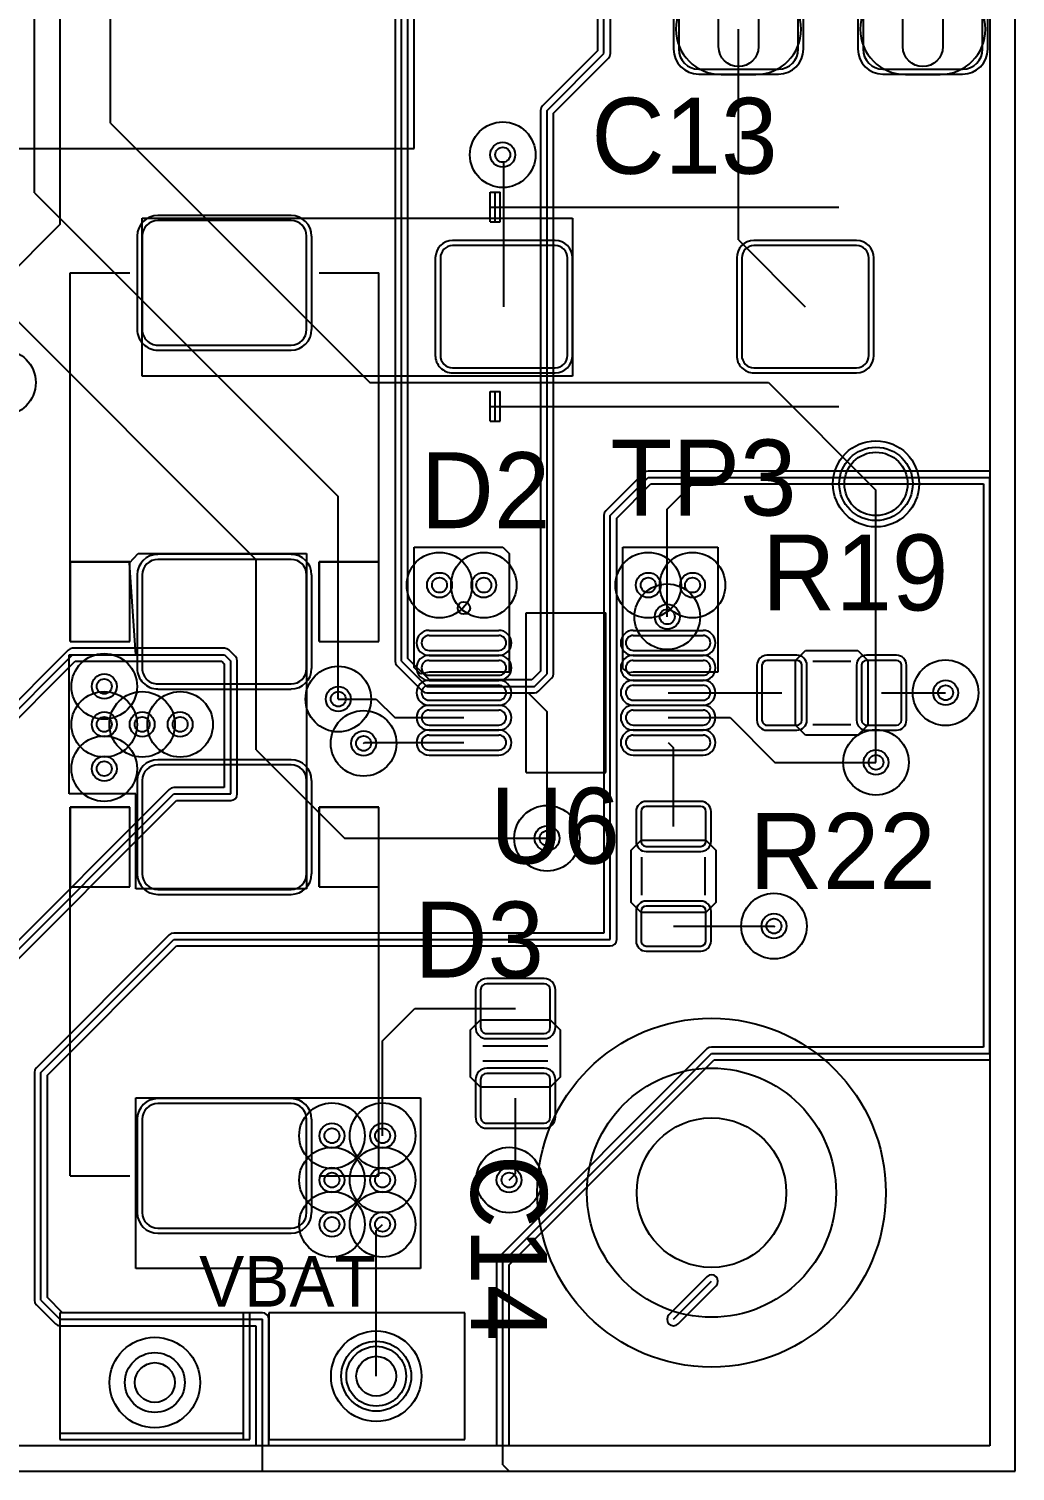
# Model space of a CAD drawing. Header units: millimetres. Extents: x 44.3 to 144.1, y 72.1 to 136.6.
# Drawn here: x 124.34 to 144.15, y 75.95 to 104.89 of the extents above; entities that cross this region are included whole.
import ezdxf

# ---------------------------------------------------------------- set-up
doc = ezdxf.new("R2010")
doc.units = ezdxf.units.MM
for name, color, linetype in [('BottomLayer', 5, 'Continuous'), ('BottomSolder', 6, 'Continuous'), ('InternalPlane1', 76, 'Continuous'), ('InternalPlane2', 16, 'Continuous'), ('PadHoleLayer', 156, 'Continuous'), ('TopLayer', 1, 'Continuous'), ('TopOverlay', 2, 'Continuous'), ('TopSolder', 216, 'Continuous'), ('ViaHoleLayer', 16, 'Continuous')]:
    doc.layers.add(name, color=color, linetype=linetype)

# ---------------------------------------------------------------- blocks, each defined once
blk = doc.blocks.new('DO_214AB_1')
at = {"layer": 'TopLayer'}
for p, q in [((-2.463, 1.65), (-4.337, 1.65)), ((4.337, 1.65), (2.463, 1.65)), ((-4.65, 1.337), (-4.65, -1.337)), ((-2.15, -1.337), (-2.15, 1.337)), ((2.15, 1.337), (2.15, -1.337)), ((4.65, -1.337), (4.65, 1.337)), ((-4.337, -1.65), (-2.463, -1.65)), ((2.463, -1.65), (4.337, -1.65))]:
    blk.add_line(p, q, dxfattribs=at)
for centre, start, end in [((-4.337, 1.337), 90, 180), ((-2.463, 1.337), 0, 90), ((2.463, 1.337), 90, 180), ((4.337, 1.337), 0, 90), ((-4.337, -1.337), 180, 270), ((-2.463, -1.337), 270, 0), ((2.463, -1.337), 180, 270), ((4.337, -1.337), 270, 0)]:
    blk.add_arc(centre, 0.313, start, end, dxfattribs=at)
at = {"layer": 'TopOverlay'}
for p, q in [((-3.6, 3.1), (-3.6, 1.9)), ((-3.6, 3.1), (3.8, 3.1)), ((2.2, 3.1), (2.2, 1.9)), ((2.2, 3.1), (2.2, 1.9)), ((3.8, 3.1), (2.2, 3.1)), ((3.8, 3.1), (3.8, 1.9)), ((3.8, 1.9), (3.8, 3.1)), ((2.2, 1.9), (3.8, 1.9)), ((2.2, 1.9), (3.8, 1.9)), ((-3.6, -1.9), (-3.6, -3.1)), ((2.2, -1.9), (3.8, -1.9)), ((2.2, -1.9), (2.2, -3.1)), ((2.2, -1.9), (2.2, -3.1)), ((3.8, -1.9), (2.2, -1.9)), ((3.8, -1.9), (3.8, -3.1)), ((3.8, -3.1), (3.8, -1.9)), ((-3.6, -3.1), (3.8, -3.1)), ((2.2, -3.1), (3.8, -3.1))]:
    blk.add_line(p, q, dxfattribs=at)
at = {"layer": 'TopSolder'}
for p, q in [((-2.463, 1.752), (-4.337, 1.752)), ((4.337, 1.752), (2.463, 1.752)), ((-4.752, 1.337), (-4.752, -1.337)), ((-2.048, -1.337), (-2.048, 1.337)), ((2.048, 1.337), (2.048, -1.337)), ((4.752, -1.337), (4.752, 1.337)), ((-4.337, -1.752), (-2.463, -1.752)), ((2.463, -1.752), (4.337, -1.752))]:
    blk.add_line(p, q, dxfattribs=at)
for centre, start, end in [((-4.337, 1.337), 90, 180), ((-2.463, 1.337), 0, 90), ((2.463, 1.337), 90, 180), ((4.337, 1.337), 0, 90), ((-4.337, -1.337), 180, 270), ((-2.463, -1.337), 270, 0), ((2.463, -1.337), 180, 270), ((4.337, -1.337), 270, 0)]:
    blk.add_arc(centre, 0.414, start, end, dxfattribs=at)
blk = doc.blocks.new('CAPMP7343X310N_5')
at = {"layer": 'TopLayer'}
for p, q in [((-1.995, 1.225), (-4.055, 1.225)), ((4.055, 1.225), (1.995, 1.225)), ((-4.3, 0.98), (-4.3, -0.98)), ((-1.75, -0.98), (-1.75, 0.98)), ((1.75, 0.98), (1.75, -0.98)), ((4.3, -0.98), (4.3, 0.98)), ((-4.055, -1.225), (-1.995, -1.225)), ((1.995, -1.225), (4.055, -1.225))]:
    blk.add_line(p, q, dxfattribs=at)
for centre, start, end in [((-4.055, 0.98), 90, 180), ((-1.995, 0.98), 0, 90), ((1.995, 0.98), 90, 180), ((4.055, 0.98), 0, 90), ((-4.055, -0.98), 180, 270), ((-1.995, -0.98), 270, 0), ((1.995, -0.98), 180, 270), ((4.055, -0.98), 270, 0)]:
    blk.add_arc(centre, 0.245, start, end, dxfattribs=at)
at = {"layer": 'TopOverlay'}
for p, q in [((-3.3, 2.3), (-3.1, 2.3)), ((-3.3, 1.7), (-3.3, 2.3)), ((-3.2, 2), (-3.2, 2.3)), ((-3.1, 2), (-3.1, 2.3)), ((-3.3, 2), (3.7, 2)), ((-3.2, 1.7), (-3.2, 2)), ((-3.1, 1.7), (-3.1, 2)), ((-3.3, 1.7), (-3.1, 1.7)), ((-3.3, -1.7), (-3.1, -1.7)), ((-3.3, -2.3), (-3.3, -1.7)), ((-3.2, -2), (-3.2, -1.7)), ((-3.1, -2), (-3.1, -1.7)), ((-3.3, -2), (3.7, -2)), ((-3.2, -2.3), (-3.2, -2)), ((-3.1, -2.3), (-3.1, -2)), ((-3.3, -2.3), (-3.1, -2.3))]:
    blk.add_line(p, q, dxfattribs=at)
at = {"layer": 'TopSolder'}
for p, q in [((-1.995, 1.327), (-4.055, 1.327)), ((4.055, 1.327), (1.995, 1.327)), ((-4.402, 0.98), (-4.402, -0.98)), ((-1.648, -0.98), (-1.648, 0.98)), ((1.648, 0.98), (1.648, -0.98)), ((4.402, -0.98), (4.402, 0.98)), ((-4.055, -1.327), (-1.995, -1.327)), ((1.995, -1.327), (4.055, -1.327))]:
    blk.add_line(p, q, dxfattribs=at)
for centre, start, end in [((-4.055, 0.98), 90, 180), ((-1.995, 0.98), 0, 90), ((1.995, 0.98), 90, 180), ((4.055, 0.98), 0, 90), ((-4.055, -0.98), 180, 270), ((-1.995, -0.98), 270, 0), ((1.995, -0.98), 180, 270), ((4.055, -0.98), 270, 0)]:
    blk.add_arc(centre, 0.347, start, end, dxfattribs=at)
blk = doc.blocks.new('CAPC2012X135N_6')
at = {"layer": 'TopLayer'}
for p, q in [((-0.675, 0.7), (-0.475, 0.9)), ((-0.475, 0.9), (0.475, 0.9)), ((0.475, 0.9), (0.675, 0.7)), ((-0.525, 0.7), (-1.275, 0.7)), ((-0.675, -0.7), (-0.675, 0.7)), ((1.275, 0.7), (0.525, 0.7)), ((0.675, 0.7), (0.675, -0.7)), ((-1.4, 0.575), (-1.4, -0.575)), ((-0.4, -0.575), (-0.4, 0.575)), ((0.4, 0.575), (0.4, -0.575)), ((1.4, -0.575), (1.4, 0.575)), ((-1.275, -0.7), (-0.525, -0.7)), ((-0.475, -0.9), (-0.675, -0.7)), ((0.675, -0.7), (0.475, -0.9)), ((0.525, -0.7), (1.275, -0.7)), ((0.475, -0.9), (-0.475, -0.9))]:
    blk.add_line(p, q, dxfattribs=at)
for centre, start, end in [((-1.275, 0.575), 90, 180), ((-0.525, 0.575), 0, 90), ((0.525, 0.575), 90, 180), ((1.275, 0.575), 0, 90), ((-1.275, -0.575), 180, 270), ((-0.525, -0.575), 270, 0), ((0.525, -0.575), 180, 270), ((1.275, -0.575), 270, 0)]:
    blk.add_arc(centre, 0.125, start, end, dxfattribs=at)
at = {"layer": 'TopOverlay'}
for p, q in [((-0.15, -0.651), (-0.15, 0.651)), ((0.15, -0.651), (0.15, 0.651))]:
    blk.add_line(p, q, dxfattribs=at)
at = {"layer": 'TopSolder'}
for p, q in [((-0.525, 0.802), (-1.275, 0.802)), ((1.275, 0.802), (0.525, 0.802)), ((-1.502, 0.575), (-1.502, -0.575)), ((-0.298, -0.575), (-0.298, 0.575)), ((0.298, 0.575), (0.298, -0.575)), ((1.502, -0.575), (1.502, 0.575)), ((-1.275, -0.802), (-0.525, -0.802)), ((0.525, -0.802), (1.275, -0.802))]:
    blk.add_line(p, q, dxfattribs=at)
for centre, start, end in [((-1.275, 0.575), 90, 180), ((-0.525, 0.575), 0, 90), ((0.525, 0.575), 90, 180), ((1.275, 0.575), 0, 90), ((-1.275, -0.575), 180, 270), ((-0.525, -0.575), 270, 0), ((0.525, -0.575), 180, 270), ((1.275, -0.575), 270, 0)]:
    blk.add_arc(centre, 0.227, start, end, dxfattribs=at)
blk = doc.blocks.new('USB_M_____B_FCI_SMD_10')
at = {"layer": 'BottomLayer'}
for p, q in [((-4.7, 6.5), (-5.5, 6.5)), ((5.5, 6.5), (4.7, 6.5)), ((-5.9, 6.1), (-5.9, 4.5)), ((-4.3, 4.5), (-4.3, 6.1)), ((4.3, 6.1), (4.3, 4.5)), ((5.9, 4.5), (5.9, 6.1)), ((-5.5, 4.1), (-4.7, 4.1)), ((4.7, 4.1), (5.5, 4.1)), ((-4.7, 2.8), (-5.5, 2.8)), ((5.5, 2.8), (4.7, 2.8)), ((-5.9, 2.4), (-5.9, 0.8)), ((-4.3, 0.8), (-4.3, 2.4)), ((4.3, 2.4), (4.3, 0.8)), ((5.9, 0.8), (5.9, 2.4)), ((-5.5, 0.4), (-4.7, 0.4)), ((4.7, 0.4), (5.5, 0.4))]:
    blk.add_line(p, q, dxfattribs=at)
for centre, start, end in [((-5.5, 6.1), 90, 180), ((-4.7, 6.1), 0, 90), ((4.7, 6.1), 90, 180), ((5.5, 6.1), 0, 90), ((-5.5, 4.5), 180, 270), ((-4.7, 4.5), 270, 0), ((4.7, 4.5), 180, 270), ((5.5, 4.5), 270, 0), ((-5.5, 2.4), 90, 180), ((-4.7, 2.4), 0, 90), ((4.7, 2.4), 90, 180), ((5.5, 2.4), 0, 90), ((-5.5, 0.8), 180, 270), ((-4.7, 0.8), 270, 0), ((4.7, 0.8), 180, 270), ((5.5, 0.8), 270, 0)]:
    blk.add_arc(centre, 0.4, start, end, dxfattribs=at)
at = {"layer": 'BottomSolder'}
for p, q in [((-4.7, 6.602), (-5.5, 6.602)), ((5.5, 6.602), (4.7, 6.602)), ((-6.002, 6.1), (-6.002, 4.5)), ((-4.198, 4.5), (-4.198, 6.1)), ((4.198, 6.1), (4.198, 4.5)), ((6.002, 4.5), (6.002, 6.1)), ((-5.5, 3.998), (-4.7, 3.998)), ((4.7, 3.998), (5.5, 3.998)), ((-4.7, 2.902), (-5.5, 2.902)), ((5.5, 2.902), (4.7, 2.902)), ((-6.002, 2.4), (-6.002, 0.8)), ((-4.198, 0.8), (-4.198, 2.4)), ((4.198, 2.4), (4.198, 0.8)), ((6.002, 0.8), (6.002, 2.4)), ((-5.5, 0.298), (-4.7, 0.298)), ((4.7, 0.298), (5.5, 0.298))]:
    blk.add_line(p, q, dxfattribs=at)
for centre, start, end in [((-5.5, 6.1), 90, 180), ((-4.7, 6.1), 0, 90), ((4.7, 6.1), 90, 180), ((5.5, 6.1), 0, 90), ((-5.5, 4.5), 180, 270), ((-4.7, 4.5), 270, 0), ((4.7, 4.5), 180, 270), ((5.5, 4.5), 270, 0), ((-5.5, 2.4), 90, 180), ((-4.7, 2.4), 0, 90), ((4.7, 2.4), 90, 180), ((5.5, 2.4), 0, 90), ((-5.5, 0.8), 180, 270), ((-4.7, 0.8), 270, 0), ((4.7, 0.8), 180, 270), ((5.5, 0.8), 270, 0)]:
    blk.add_arc(centre, 0.502, start, end, dxfattribs=at)
at = {"layer": 'InternalPlane2'}
for p, q in [((-6.008, 5.65), (-6.008, 4.95)), ((-4.192, 5.65), (-4.192, 4.95)), ((4.192, 5.65), (4.192, 4.95)), ((6.008, 5.65), (6.008, 4.95)), ((-6.008, 1.95), (-6.008, 1.25)), ((-4.192, 1.95), (-4.192, 1.25)), ((4.192, 1.95), (4.192, 1.25)), ((6.008, 1.95), (6.008, 1.25))]:
    blk.add_line(p, q, dxfattribs=at)
for centre, start, end in [((-5.1, 5.65), 0, 180), ((5.1, 5.65), 0, 180), ((-5.1, 4.95), 180, 0), ((5.1, 4.95), 180, 0), ((-5.1, 1.95), 0, 180), ((5.1, 1.95), 0, 180), ((-5.1, 1.25), 180, 0), ((5.1, 1.25), 180, 0)]:
    blk.add_arc(centre, 0.908, start, end, dxfattribs=at)
at = {"layer": 'PadHoleLayer'}
for points in [[(-4.75, 4.9), (-5.45, 4.9, -1), (-5.45, 5.7), (-4.75, 5.7, -1)], [(5.45, 4.9), (4.75, 4.9, -1), (4.75, 5.7), (5.45, 5.7, -1)], [(-4.75, 1.2), (-5.45, 1.2, -1), (-5.45, 2), (-4.75, 2, -1)], [(5.45, 1.2), (4.75, 1.2, -1), (4.75, 2), (5.45, 2, -1)]]:
    blk.add_lwpolyline(points, format="xyb", close=True, dxfattribs=at)
at = {"layer": 'TopLayer'}
for p, q in [((-4.7, 6.5), (-5.5, 6.5)), ((5.5, 6.5), (4.7, 6.5)), ((-5.9, 6.1), (-5.9, 4.5)), ((-4.3, 4.5), (-4.3, 6.1)), ((-2.95, 6.23), (-2.95, 4.97)), ((-1.87, 6.35), (-2.83, 6.35)), ((-1.75, 4.97), (-1.75, 6.23)), ((-1.475, 6.315), (-1.475, 4.885)), ((-1.16, 6.35), (-1.44, 6.35)), ((-1.125, 4.885), (-1.125, 6.315)), ((-0.825, 6.315), (-0.825, 4.885)), ((-0.51, 6.35), (-0.79, 6.35)), ((-0.475, 4.885), (-0.475, 6.315)), ((-0.175, 6.315), (-0.175, 4.885)), ((0.14, 6.35), (-0.14, 6.35)), ((0.175, 4.885), (0.175, 6.315)), ((0.475, 6.315), (0.475, 4.885)), ((0.79, 6.35), (0.51, 6.35)), ((0.825, 4.885), (0.825, 6.315)), ((1.125, 6.315), (1.125, 4.885)), ((1.44, 6.35), (1.16, 6.35)), ((1.475, 4.885), (1.475, 6.315)), ((1.75, 6.23), (1.75, 4.97)), ((2.83, 6.35), (1.87, 6.35)), ((2.95, 4.97), (2.95, 6.23)), ((4.3, 6.1), (4.3, 4.5)), ((5.9, 4.5), (5.9, 6.1)), ((-2.83, 4.85), (-1.87, 4.85)), ((-1.44, 4.85), (-1.16, 4.85)), ((-0.79, 4.85), (-0.51, 4.85)), ((-0.14, 4.85), (0.14, 4.85)), ((0.51, 4.85), (0.79, 4.85)), ((1.16, 4.85), (1.44, 4.85)), ((1.87, 4.85), (2.83, 4.85)), ((-5.5, 4.1), (-4.7, 4.1)), ((4.7, 4.1), (5.5, 4.1)), ((-4.7, 2.8), (-5.5, 2.8)), ((5.5, 2.8), (4.7, 2.8)), ((-5.9, 2.4), (-5.9, 0.8)), ((-4.3, 0.8), (-4.3, 2.4)), ((4.3, 2.4), (4.3, 0.8)), ((5.9, 0.8), (5.9, 2.4)), ((-5.5, 0.4), (-4.7, 0.4)), ((4.7, 0.4), (5.5, 0.4))]:
    blk.add_line(p, q, dxfattribs=at)
for centre, radius, start, end in [((-5.5, 6.1), 0.4, 90, 180), ((-4.7, 6.1), 0.4, 0, 90), ((4.7, 6.1), 0.4, 90, 180), ((5.5, 6.1), 0.4, 0, 90), ((-2.83, 6.23), 0.12, 90, 180), ((-1.87, 6.23), 0.12, 0, 90), ((-1.44, 6.315), 0.035, 90, 180), ((-1.16, 6.315), 0.035, 0, 90), ((-0.79, 6.315), 0.035, 90, 180), ((-0.51, 6.315), 0.035, 0, 90), ((-0.14, 6.315), 0.035, 90, 180), ((0.14, 6.315), 0.035, 0, 90), ((0.51, 6.315), 0.035, 90, 180), ((0.79, 6.315), 0.035, 0, 90), ((1.16, 6.315), 0.035, 90, 180), ((1.44, 6.315), 0.035, 0, 90), ((1.87, 6.23), 0.12, 90, 180), ((2.83, 6.23), 0.12, 0, 90), ((-2.83, 4.97), 0.12, 180, 270), ((-1.87, 4.97), 0.12, 270, 0), ((1.87, 4.97), 0.12, 180, 270), ((2.83, 4.97), 0.12, 270, 0), ((-1.44, 4.885), 0.035, 180, 270), ((-1.16, 4.885), 0.035, 270, 0), ((-0.79, 4.885), 0.035, 180, 270), ((-0.51, 4.885), 0.035, 270, 0), ((-0.14, 4.885), 0.035, 180, 270), ((0.14, 4.885), 0.035, 270, 0), ((0.51, 4.885), 0.035, 180, 270), ((0.79, 4.885), 0.035, 270, 0), ((1.16, 4.885), 0.035, 180, 270), ((1.44, 4.885), 0.035, 270, 0), ((-5.5, 4.5), 0.4, 180, 270), ((-4.7, 4.5), 0.4, 270, 0), ((4.7, 4.5), 0.4, 180, 270), ((5.5, 4.5), 0.4, 270, 0), ((-5.5, 2.4), 0.4, 90, 180), ((-4.7, 2.4), 0.4, 0, 90), ((4.7, 2.4), 0.4, 90, 180), ((5.5, 2.4), 0.4, 0, 90), ((-5.5, 0.8), 0.4, 180, 270), ((-4.7, 0.8), 0.4, 270, 0), ((4.7, 0.8), 0.4, 180, 270), ((5.5, 0.8), 0.4, 270, 0)]:
    blk.add_arc(centre, radius, start, end, dxfattribs=at)
at = {"layer": 'TopSolder'}
for p, q in [((-0.762, 7.493), (-0.762, 3.683)), ((0.762, 7.493), (-0.762, 7.493)), ((0.762, 3.683), (0.762, 7.493)), ((-4.7, 6.602), (-5.5, 6.602)), ((-1.87, 6.452), (-2.83, 6.452)), ((-1.16, 6.452), (-1.44, 6.452)), ((-0.51, 6.452), (-0.79, 6.452)), ((0.14, 6.452), (-0.14, 6.452)), ((0.79, 6.452), (0.51, 6.452)), ((1.44, 6.452), (1.16, 6.452)), ((2.83, 6.452), (1.87, 6.452)), ((5.5, 6.602), (4.7, 6.602)), ((-6.002, 6.1), (-6.002, 4.5)), ((-4.198, 4.5), (-4.198, 6.1)), ((-3.052, 6.23), (-3.052, 4.97)), ((-1.648, 4.97), (-1.648, 6.23)), ((-1.577, 6.315), (-1.577, 4.885)), ((-1.023, 4.885), (-1.023, 6.315)), ((-0.927, 6.315), (-0.927, 4.885)), ((-0.373, 4.885), (-0.373, 6.315)), ((-0.277, 6.315), (-0.277, 4.885)), ((0.277, 4.885), (0.277, 6.315)), ((0.373, 6.315), (0.373, 4.885)), ((0.927, 4.885), (0.927, 6.315)), ((1.023, 6.315), (1.023, 4.885)), ((1.577, 4.885), (1.577, 6.315)), ((1.648, 6.23), (1.648, 4.97)), ((3.052, 4.97), (3.052, 6.23)), ((4.198, 6.1), (4.198, 4.5)), ((6.002, 4.5), (6.002, 6.1)), ((-2.83, 4.748), (-1.87, 4.748)), ((-1.44, 4.748), (-1.16, 4.748)), ((-0.79, 4.748), (-0.51, 4.748)), ((-0.14, 4.748), (0.14, 4.748)), ((0.51, 4.748), (0.79, 4.748)), ((1.16, 4.748), (1.44, 4.748)), ((1.87, 4.748), (2.83, 4.748)), ((-5.5, 3.998), (-4.7, 3.998)), ((4.7, 3.998), (5.5, 3.998)), ((-0.762, 3.683), (0.762, 3.683)), ((-4.7, 2.902), (-5.5, 2.902)), ((5.5, 2.902), (4.7, 2.902)), ((-6.002, 2.4), (-6.002, 0.8)), ((-4.198, 0.8), (-4.198, 2.4)), ((4.198, 2.4), (4.198, 0.8)), ((6.002, 0.8), (6.002, 2.4)), ((-5.5, 0.298), (-4.7, 0.298)), ((4.7, 0.298), (5.5, 0.298))]:
    blk.add_line(p, q, dxfattribs=at)
for centre, radius, start, end in [((-5.5, 6.1), 0.502, 90, 180), ((-4.7, 6.1), 0.502, 0, 90), ((-2.83, 6.23), 0.222, 90, 180), ((-1.87, 6.23), 0.222, 0, 90), ((-1.44, 6.315), 0.137, 90, 180), ((-1.16, 6.315), 0.137, 0, 90), ((-0.79, 6.315), 0.137, 90, 180), ((-0.51, 6.315), 0.137, 0, 90), ((-0.14, 6.315), 0.137, 90, 180), ((0.14, 6.315), 0.137, 0, 90), ((0.51, 6.315), 0.137, 90, 180), ((0.79, 6.315), 0.137, 0, 90), ((1.16, 6.315), 0.137, 90, 180), ((1.44, 6.315), 0.137, 0, 90), ((1.87, 6.23), 0.222, 90, 180), ((2.83, 6.23), 0.222, 0, 90), ((4.7, 6.1), 0.502, 90, 180), ((5.5, 6.1), 0.502, 0, 90), ((-2.83, 4.97), 0.222, 180, 270), ((-1.87, 4.97), 0.222, 270, 0), ((1.87, 4.97), 0.222, 180, 270), ((2.83, 4.97), 0.222, 270, 0), ((-1.44, 4.885), 0.137, 180, 270), ((-1.16, 4.885), 0.137, 270, 0), ((-0.79, 4.885), 0.137, 180, 270), ((-0.51, 4.885), 0.137, 270, 0), ((-0.14, 4.885), 0.137, 180, 270), ((0.14, 4.885), 0.137, 270, 0), ((0.51, 4.885), 0.137, 180, 270), ((0.79, 4.885), 0.137, 270, 0), ((1.16, 4.885), 0.137, 180, 270), ((1.44, 4.885), 0.137, 270, 0), ((-5.5, 4.5), 0.502, 180, 270), ((-4.7, 4.5), 0.502, 270, 0), ((4.7, 4.5), 0.502, 180, 270), ((5.5, 4.5), 0.502, 270, 0), ((-5.5, 2.4), 0.502, 90, 180), ((-4.7, 2.4), 0.502, 0, 90), ((4.7, 2.4), 0.502, 90, 180), ((5.5, 2.4), 0.502, 0, 90), ((-5.5, 0.8), 0.502, 180, 270), ((-4.7, 0.8), 0.502, 270, 0), ((4.7, 0.8), 0.502, 180, 270), ((5.5, 0.8), 0.502, 270, 0)]:
    blk.add_arc(centre, radius, start, end, dxfattribs=at)
blk = doc.blocks.new('I________6_8_H_S________11')
at = {"layer": 'TopLayer'}
for p, q in [((-0.7, 2.6), (-6.95, 2.6)), ((-6.95, 2.6), (-6.95, -2.6)), ((-0.7, -2.6), (-0.7, 2.6)), ((6.95, 2.6), (0.7, 2.6)), ((0.7, 2.6), (0.7, -2.6)), ((6.95, -2.6), (6.95, 2.6)), ((-6.95, -2.6), (-0.7, -2.6)), ((0.7, -2.6), (6.95, -2.6))]:
    blk.add_line(p, q, dxfattribs=at)
at = {"layer": 'TopOverlay'}
for p, q in [((-6.35, 3), (-6.35, 6.35)), ((-6.35, 6.35), (6.35, 6.35)), ((6.35, 3), (6.35, 6.35)), ((-6.35, -6.35), (-6.35, -3)), ((6.35, -6.35), (6.35, -3)), ((-6.35, -6.35), (6.35, -6.35))]:
    blk.add_line(p, q, dxfattribs=at)
at = {"layer": 'TopSolder'}
for p, q in [((-0.598, 2.702), (-7.052, 2.702)), ((-7.052, 2.702), (-7.052, -2.702)), ((-0.598, -2.702), (-0.598, 2.702)), ((7.052, 2.702), (0.598, 2.702)), ((0.598, 2.702), (0.598, -2.702)), ((7.052, -2.702), (7.052, 2.702)), ((-7.052, -2.702), (-0.598, -2.702)), ((0.598, -2.702), (7.052, -2.702))]:
    blk.add_line(p, q, dxfattribs=at)
blk = doc.blocks.new('RESC2012X70N_22')
at = {"layer": 'TopLayer'}
for p, q in [((-0.7, 0.65), (-1.3, 0.65)), ((-0.725, 0.65), (-0.525, 0.85)), ((-0.725, -0.65), (-0.725, 0.65)), ((-0.525, 0.85), (0.525, 0.85)), ((0.525, 0.85), (0.725, 0.65)), ((1.3, 0.65), (0.7, 0.65)), ((0.725, 0.65), (0.725, -0.65)), ((-1.4, 0.55), (-1.4, -0.55)), ((-0.6, -0.55), (-0.6, 0.55)), ((0.6, 0.55), (0.6, -0.55)), ((1.4, -0.55), (1.4, 0.55)), ((-1.3, -0.65), (-0.7, -0.65)), ((-0.525, -0.85), (-0.725, -0.65)), ((0.525, -0.85), (-0.525, -0.85)), ((0.725, -0.65), (0.525, -0.85)), ((0.7, -0.65), (1.3, -0.65))]:
    blk.add_line(p, q, dxfattribs=at)
for centre, start, end in [((-1.3, 0.55), 90, 180), ((-0.7, 0.55), 0, 90), ((0.7, 0.55), 90, 180), ((1.3, 0.55), 0, 90), ((-1.3, -0.55), 180, 270), ((-0.7, -0.55), 270, 0), ((0.7, -0.55), 180, 270), ((1.3, -0.55), 270, 0)]:
    blk.add_arc(centre, 0.1, start, end, dxfattribs=at)
at = {"layer": 'TopOverlay'}
for p, q in [((-0.381, 0.635), (0.381, 0.635)), ((-0.381, -0.635), (0.381, -0.635))]:
    blk.add_line(p, q, dxfattribs=at)
at = {"layer": 'TopSolder'}
for p, q in [((-0.7, 0.752), (-1.3, 0.752)), ((1.3, 0.752), (0.7, 0.752)), ((-1.502, 0.55), (-1.502, -0.55)), ((-0.498, -0.55), (-0.498, 0.55)), ((0.498, 0.55), (0.498, -0.55)), ((1.502, -0.55), (1.502, 0.55)), ((-1.3, -0.752), (-0.7, -0.752)), ((0.7, -0.752), (1.3, -0.752))]:
    blk.add_line(p, q, dxfattribs=at)
for centre, start, end in [((-1.3, 0.55), 90, 180), ((-0.7, 0.55), 0, 90), ((0.7, 0.55), 90, 180), ((1.3, 0.55), 0, 90), ((-1.3, -0.55), 180, 270), ((-0.7, -0.55), 270, 0), ((0.7, -0.55), 180, 270), ((1.3, -0.55), 270, 0)]:
    blk.add_arc(centre, 0.202, start, end, dxfattribs=at)
blk = doc.blocks.new('RESC2012X70N_24')
at = {"layer": 'TopLayer'}
for p, q in [((-0.7, 0.65), (-1.3, 0.65)), ((-0.725, 0.65), (-0.525, 0.85)), ((-0.725, -0.65), (-0.725, 0.65)), ((-0.525, 0.85), (0.525, 0.85)), ((0.525, 0.85), (0.725, 0.65)), ((1.3, 0.65), (0.7, 0.65)), ((0.725, 0.65), (0.725, -0.65)), ((-1.4, 0.55), (-1.4, -0.55)), ((-0.6, -0.55), (-0.6, 0.55)), ((0.6, 0.55), (0.6, -0.55)), ((1.4, -0.55), (1.4, 0.55)), ((-1.3, -0.65), (-0.7, -0.65)), ((-0.525, -0.85), (-0.725, -0.65)), ((0.525, -0.85), (-0.525, -0.85)), ((0.725, -0.65), (0.525, -0.85)), ((0.7, -0.65), (1.3, -0.65))]:
    blk.add_line(p, q, dxfattribs=at)
for centre, start, end in [((-1.3, 0.55), 90, 180), ((-0.7, 0.55), 0, 90), ((0.7, 0.55), 90, 180), ((1.3, 0.55), 0, 90), ((-1.3, -0.55), 180, 270), ((-0.7, -0.55), 270, 0), ((0.7, -0.55), 180, 270), ((1.3, -0.55), 270, 0)]:
    blk.add_arc(centre, 0.1, start, end, dxfattribs=at)
at = {"layer": 'TopOverlay'}
for p, q in [((0.381, 0.635), (-0.381, 0.635)), ((0.381, -0.635), (-0.381, -0.635))]:
    blk.add_line(p, q, dxfattribs=at)
at = {"layer": 'TopSolder'}
for p, q in [((-0.7, 0.752), (-1.3, 0.752)), ((1.3, 0.752), (0.7, 0.752)), ((-1.502, 0.55), (-1.502, -0.55)), ((-0.498, -0.55), (-0.498, 0.55)), ((0.498, 0.55), (0.498, -0.55)), ((1.502, -0.55), (1.502, 0.55)), ((-1.3, -0.752), (-0.7, -0.752)), ((0.7, -0.752), (1.3, -0.752))]:
    blk.add_line(p, q, dxfattribs=at)
for centre, start, end in [((-1.3, 0.55), 90, 180), ((-0.7, 0.55), 0, 90), ((0.7, 0.55), 90, 180), ((1.3, 0.55), 0, 90), ((-1.3, -0.55), 180, 270), ((-0.7, -0.55), 270, 0), ((0.7, -0.55), 180, 270), ((1.3, -0.55), 270, 0)]:
    blk.add_arc(centre, 0.202, start, end, dxfattribs=at)
blk = doc.blocks.new('TP_R60_30')
at = {"layer": 'TopLayer'}
blk.add_circle((0, 0), 0.635, dxfattribs=at)
at = {"layer": 'TopOverlay'}
blk.add_circle((0, 0), 0.864, dxfattribs=at)
at = {"layer": 'TopSolder'}
blk.add_circle((0, 0), 0.737, dxfattribs=at)
blk = doc.blocks.new('DO_214AB_34')
at = {"layer": 'TopLayer'}
for p, q in [((-2.463, 1.65), (-4.337, 1.65)), ((4.337, 1.65), (2.463, 1.65)), ((-4.65, 1.337), (-4.65, -1.337)), ((-2.15, -1.337), (-2.15, 1.337)), ((2.15, 1.337), (2.15, -1.337)), ((4.65, -1.337), (4.65, 1.337)), ((-4.337, -1.65), (-2.463, -1.65)), ((2.463, -1.65), (4.337, -1.65))]:
    blk.add_line(p, q, dxfattribs=at)
for centre, start, end in [((-4.337, 1.337), 90, 180), ((-2.463, 1.337), 0, 90), ((2.463, 1.337), 90, 180), ((4.337, 1.337), 0, 90), ((-4.337, -1.337), 180, 270), ((-2.463, -1.337), 270, 0), ((2.463, -1.337), 180, 270), ((4.337, -1.337), 270, 0)]:
    blk.add_arc(centre, 0.313, start, end, dxfattribs=at)
at = {"layer": 'TopOverlay'}
for p, q in [((-3.6, 1.9), (-3.6, 3.1)), ((3.8, 3.1), (-3.6, 3.1)), ((2.2, 1.9), (2.2, 3.1)), ((2.2, 3.1), (2.2, 1.9)), ((3.8, 3.1), (2.2, 3.1)), ((3.8, 1.9), (3.8, 3.1)), ((3.8, 1.9), (3.8, 3.1)), ((3.8, 1.9), (2.2, 1.9)), ((2.2, 1.9), (3.8, 1.9)), ((-3.6, -3.1), (-3.6, -1.9)), ((3.8, -1.9), (2.2, -1.9)), ((2.2, -3.1), (2.2, -1.9)), ((2.2, -1.9), (2.2, -3.1)), ((3.8, -1.9), (2.2, -1.9)), ((3.8, -3.1), (3.8, -1.9)), ((3.8, -3.1), (3.8, -1.9)), ((3.8, -3.1), (-3.6, -3.1)), ((2.2, -3.1), (3.8, -3.1))]:
    blk.add_line(p, q, dxfattribs=at)
at = {"layer": 'TopSolder'}
for p, q in [((-2.463, 1.752), (-4.337, 1.752)), ((4.337, 1.752), (2.463, 1.752)), ((-4.752, 1.337), (-4.752, -1.337)), ((-2.048, -1.337), (-2.048, 1.337)), ((2.048, 1.337), (2.048, -1.337)), ((4.752, -1.337), (4.752, 1.337)), ((-4.337, -1.752), (-2.463, -1.752)), ((2.463, -1.752), (4.337, -1.752))]:
    blk.add_line(p, q, dxfattribs=at)
for centre, start, end in [((-4.337, 1.337), 90, 180), ((-2.463, 1.337), 0, 90), ((2.463, 1.337), 90, 180), ((4.337, 1.337), 0, 90), ((-4.337, -1.337), 180, 270), ((-2.463, -1.337), 270, 0), ((2.463, -1.337), 180, 270), ((4.337, -1.337), 270, 0)]:
    blk.add_arc(centre, 0.414, start, end, dxfattribs=at)
blk = doc.blocks.new('MSOP_UN10_N_59')
at = {"layer": 'TopLayer'}
for p, q in [((-2.75, 1.15), (-1.35, 1.15)), ((1.35, 1.15), (2.75, 1.15)), ((-2.75, 0.85), (-1.35, 0.85)), ((-2.75, 0.65), (-1.35, 0.65)), ((1.35, 0.85), (2.75, 0.85)), ((1.35, 0.65), (2.75, 0.65)), ((-2.75, 0.35), (-1.35, 0.35)), ((1.35, 0.35), (2.75, 0.35)), ((-2.75, 0.15), (-1.35, 0.15)), ((1.35, 0.15), (2.75, 0.15)), ((-2.75, -0.15), (-1.35, -0.15)), ((1.35, -0.15), (2.75, -0.15)), ((-2.75, -0.35), (-1.35, -0.35)), ((1.35, -0.35), (2.75, -0.35)), ((-2.75, -0.65), (-1.35, -0.65)), ((-2.75, -0.85), (-1.35, -0.85)), ((1.35, -0.65), (2.75, -0.65)), ((1.35, -0.85), (2.75, -0.85)), ((-2.75, -1.15), (-1.35, -1.15)), ((1.35, -1.15), (2.75, -1.15))]:
    blk.add_line(p, q, dxfattribs=at)
for centre, start, end in [((-2.75, 1), 90, 270), ((-1.35, 1), 270, 90), ((1.35, 1), 90, 270), ((2.75, 1), 270, 90), ((-2.75, 0.5), 90, 270), ((-1.35, 0.5), 270, 90), ((1.35, 0.5), 90, 270), ((2.75, 0.5), 270, 90), ((-2.75, 0), 90, 270), ((-1.35, 0), 270, 90), ((1.35, 0), 90, 270), ((2.75, 0), 270, 90), ((-2.75, -0.5), 90, 270), ((-1.35, -0.5), 270, 90), ((1.35, -0.5), 90, 270), ((2.75, -0.5), 270, 90), ((-2.75, -1), 90, 270), ((-1.35, -1), 270, 90), ((1.35, -1), 90, 270), ((2.75, -1), 270, 90)]:
    blk.add_arc(centre, 0.15, start, end, dxfattribs=at)
at = {"layer": 'TopOverlay'}
for p, q in [((-0.8, 1.6), (0.8, 1.6)), ((-0.8, -1.6), (-0.8, 1.6)), ((0.8, -1.6), (0.8, 1.6)), ((-0.8, -1.6), (0.8, -1.6))]:
    blk.add_line(p, q, dxfattribs=at)
blk.add_circle((-2.05, 1.7), 0.125, dxfattribs=at)
at = {"layer": 'TopSolder'}
for p, q in [((-2.75, 1.252), (-1.35, 1.252)), ((1.35, 1.252), (2.75, 1.252)), ((-2.75, 0.752), (-1.35, 0.752)), ((-2.75, 0.748), (-1.35, 0.748)), ((1.35, 0.752), (2.75, 0.752)), ((1.35, 0.748), (2.75, 0.748)), ((-2.75, 0.252), (-1.35, 0.252)), ((-2.75, 0.248), (-1.35, 0.248)), ((1.35, 0.252), (2.75, 0.252)), ((1.35, 0.248), (2.75, 0.248)), ((-2.75, -0.248), (-1.35, -0.248)), ((-2.75, -0.252), (-1.35, -0.252)), ((1.35, -0.248), (2.75, -0.248)), ((1.35, -0.252), (2.75, -0.252)), ((-2.75, -0.748), (-1.35, -0.748)), ((-2.75, -0.752), (-1.35, -0.752)), ((1.35, -0.748), (2.75, -0.748)), ((1.35, -0.752), (2.75, -0.752)), ((-2.75, -1.252), (-1.35, -1.252)), ((1.35, -1.252), (2.75, -1.252))]:
    blk.add_line(p, q, dxfattribs=at)
for centre, start, end in [((-2.75, 1), 90, 270), ((-1.35, 1), 270, 90), ((1.35, 1), 90, 270), ((2.75, 1), 270, 90), ((-2.75, 0.5), 90, 270), ((-1.35, 0.5), 270, 90), ((1.35, 0.5), 90, 270), ((2.75, 0.5), 270, 90), ((-2.75, 0), 90, 270), ((-1.35, 0), 270, 90), ((1.35, 0), 90, 270), ((2.75, 0), 270, 90), ((-2.75, -0.5), 90, 270), ((-1.35, -0.5), 270, 90), ((1.35, -0.5), 90, 270), ((2.75, -0.5), 270, 90), ((-2.75, -1), 90, 270), ((-1.35, -1), 270, 90), ((1.35, -1), 90, 270), ((2.75, -1), 270, 90)]:
    blk.add_arc(centre, 0.252, start, end, dxfattribs=at)

msp = doc.modelspace()

# ---------------------------------------------------------------- linework, layer by layer
at = {"layer": 'BottomLayer'}
for p, q in [((125.984, 102.997), (125.984, 129.54)), ((124.46, 101.6), (124.46, 128.905)), ((125.984, 102.997), (131.191, 97.79)), ((124.46, 101.6), (130.556, 95.504)), ((122.936, 100.203), (128.905, 94.234)), ((131.191, 97.79), (139.192, 97.79)), ((139.192, 97.79), (141.351, 95.631)), ((141.351, 90.17), (141.351, 95.631)), ((130.556, 91.44), (130.556, 95.504)), ((128.905, 90.424), (128.905, 94.234)), ((128.905, 90.424), (130.683, 88.646)), ((130.683, 88.646), (134.747, 88.646)), ((128.778, 79.121), (124.968, 79.121)), ((124.968, 79.121), (124.968, 76.581)), ((128.778, 76.581), (128.778, 79.121)), ((133.096, 79.121), (129.159, 79.121)), ((129.159, 79.121), (129.159, 76.581)), ((133.096, 76.581), (133.096, 79.121)), ((124.968, 76.581), (128.778, 76.581)), ((129.159, 76.581), (133.096, 76.581))]:
    msp.add_line(p, q, dxfattribs=at)
for centre, radius in [((133.858, 102.362), 0.25), ((132.588, 93.726), 0.25), ((133.477, 93.726), 0.25), ((136.779, 93.726), 0.25), ((137.668, 93.726), 0.25), ((137.16, 93.091), 0.25), ((125.857, 91.694), 0.25), ((142.748, 91.567), 0.25), ((130.556, 91.44), 0.25), ((125.857, 90.932), 0.25), ((126.619, 90.932), 0.25), ((127.381, 90.932), 0.25), ((131.064, 90.551), 0.25), ((141.351, 90.17), 0.25), ((125.857, 90.043), 0.25), ((134.747, 88.646), 0.25), ((139.303, 86.884), 0.25), ((138.049, 81.534), 2.5), ((130.429, 82.677), 0.25), ((131.445, 82.677), 0.25), ((130.429, 81.788), 0.25), ((131.445, 81.788), 0.25), ((133.985, 81.788), 0.25), ((130.429, 80.899), 0.25), ((131.445, 80.899), 0.25), ((131.318, 77.851), 0.6), ((126.873, 77.724), 0.6)]:
    msp.add_circle(centre, radius, dxfattribs=at)
at = {"layer": 'BottomSolder'}
for p, q in [((128.651, 79.121), (124.968, 79.121)), ((124.968, 79.121), (124.968, 76.708)), ((128.651, 76.708), (128.651, 79.121)), ((133.096, 79.121), (129.159, 79.121)), ((129.159, 79.121), (129.159, 76.581)), ((133.096, 76.581), (133.096, 79.121)), ((124.968, 76.708), (128.651, 76.708)), ((129.159, 76.581), (133.096, 76.581))]:
    msp.add_line(p, q, dxfattribs=at)
for centre, radius in [((138.049, 81.534), 3.5), ((131.318, 77.851), 0.702)]:
    msp.add_circle(centre, radius, dxfattribs=at)
at = {"layer": 'InternalPlane1'}
for p, q in [((144.145, 75.946), (144.145, 136.525)), ((143.635, 105.572), (143.635, 76.456)), ((143.635, 76.456), (44.833, 76.456)), ((44.323, 75.946), (144.145, 75.946))]:
    msp.add_line(p, q, dxfattribs=at)
for centre, radius in [((133.858, 102.362), 0.658), ((132.588, 93.726), 0.658), ((133.477, 93.726), 0.658), ((136.779, 93.726), 0.658), ((137.668, 93.726), 0.658), ((137.16, 93.091), 0.658), ((125.857, 91.694), 0.658), ((130.556, 91.44), 0.658), ((125.857, 90.932), 0.658), ((126.619, 90.932), 0.658), ((127.381, 90.932), 0.658), ((125.857, 90.043), 0.658), ((141.351, 90.17), 0.658), ((134.747, 88.646), 0.658), ((130.429, 82.677), 0.658), ((131.445, 82.677), 0.658), ((130.429, 81.788), 0.658), ((131.445, 81.788), 0.658), ((130.429, 80.899), 0.658), ((131.445, 80.899), 0.658), ((131.318, 77.851), 0.908)]:
    msp.add_circle(centre, radius, dxfattribs=at)
at = {"layer": 'InternalPlane2'}
for p, q in [((144.145, 75.946), (144.145, 136.525)), ((131.697, 108.585), (131.697, 92.202)), ((131.826, 92.202), (131.826, 108.585)), ((131.955, 92.256), (131.955, 108.531)), ((135.761, 107.442), (135.761, 104.448)), ((135.89, 104.394), (135.89, 107.442)), ((136.019, 104.394), (136.019, 107.442)), ((143.635, 105.572), (143.635, 96.014)), ((135.761, 104.448), (134.655, 103.343)), ((134.747, 103.251), (135.89, 104.394)), ((134.876, 103.197), (135.982, 104.302)), ((135.982, 104.302), (136.01, 104.344)), ((136.01, 104.344), (136.019, 104.394)), ((134.655, 103.343), (134.627, 103.301)), ((134.627, 103.301), (134.618, 103.251)), ((134.618, 103.251), (134.618, 102.87)), ((134.747, 102.87), (134.747, 103.251)), ((134.876, 102.87), (134.876, 103.197)), ((134.618, 102.87), (134.618, 95.885)), ((134.747, 95.885), (134.747, 102.87)), ((134.876, 95.885), (134.876, 102.87)), ((134.618, 95.885), (134.618, 94.901)), ((134.747, 94.901), (134.747, 95.885)), ((134.876, 94.901), (134.876, 95.885)), ((136.687, 95.977), (135.925, 95.215)), ((136.017, 95.123), (136.779, 95.885)), ((136.729, 96.005), (136.687, 95.977)), ((136.779, 96.014), (136.729, 96.005)), ((143.635, 96.014), (136.779, 96.014)), ((136.779, 95.885), (143.635, 95.885)), ((143.635, 95.885), (143.637, 95.883)), ((143.637, 84.328), (143.637, 95.883)), ((136.146, 95.069), (136.833, 95.756)), ((136.833, 95.756), (143.508, 95.756)), ((143.508, 95.756), (143.508, 84.457)), ((135.897, 95.173), (135.888, 95.123)), ((135.888, 95.123), (135.888, 86.743)), ((135.925, 95.215), (135.897, 95.173)), ((136.017, 86.614), (136.017, 95.123)), ((136.146, 86.614), (136.146, 95.069)), ((134.618, 94.901), (134.618, 92.932)), ((134.747, 92.932), (134.747, 94.901)), ((134.876, 92.932), (134.876, 94.901)), ((134.618, 92.932), (134.618, 92.002)), ((134.747, 91.948), (134.747, 92.932)), ((134.876, 91.948), (134.876, 92.932)), ((125.13, 92.421), (123.7, 90.991)), ((125.172, 92.449), (125.13, 92.421)), ((125.222, 92.458), (125.172, 92.449)), ((128.27, 92.458), (125.222, 92.458)), ((128.32, 92.449), (128.27, 92.458)), ((128.362, 92.421), (128.32, 92.449)), ((128.489, 92.294), (128.362, 92.421)), ((123.571, 90.678), (125.222, 92.329)), ((123.663, 90.586), (125.276, 92.2)), ((125.222, 92.329), (128.27, 92.329)), ((125.276, 92.2), (128.216, 92.2)), ((128.216, 92.2), (128.268, 92.148)), ((128.268, 92.148), (128.268, 89.664)), ((128.27, 92.329), (128.397, 92.202)), ((128.397, 89.535), (128.397, 92.202)), ((128.517, 92.252), (128.489, 92.294)), ((128.526, 92.202), (128.517, 92.252)), ((128.526, 89.535), (128.526, 92.202)), ((131.697, 92.202), (131.706, 92.152)), ((131.706, 92.152), (131.734, 92.11)), ((131.734, 92.11), (132.242, 91.602)), ((131.826, 92.202), (132.334, 91.694)), ((132.388, 91.823), (131.955, 92.256)), ((134.439, 91.823), (132.388, 91.823)), ((134.618, 92.002), (134.439, 91.823)), ((134.493, 91.694), (134.747, 91.948)), ((134.585, 91.602), (134.839, 91.856)), ((134.839, 91.856), (134.867, 91.898)), ((134.867, 91.898), (134.876, 91.948)), ((132.242, 91.602), (132.284, 91.574)), ((132.284, 91.574), (132.334, 91.565)), ((132.334, 91.694), (134.493, 91.694)), ((132.334, 91.565), (134.493, 91.565)), ((134.493, 91.565), (134.543, 91.574)), ((134.543, 91.574), (134.585, 91.602)), ((127.162, 89.627), (118.437, 80.901)), ((118.491, 80.772), (127.254, 89.535)), ((127.204, 89.655), (127.162, 89.627)), ((127.254, 89.664), (127.204, 89.655)), ((128.268, 89.664), (127.254, 89.664)), ((127.254, 89.535), (128.397, 89.535)), ((128.447, 89.415), (128.489, 89.443)), ((128.489, 89.443), (128.517, 89.485)), ((128.517, 89.485), (128.526, 89.535)), ((118.583, 80.68), (127.308, 89.406)), ((127.308, 89.406), (128.397, 89.406)), ((128.397, 89.406), (128.447, 89.415)), ((127.162, 86.706), (124.495, 84.039)), ((124.587, 83.947), (127.254, 86.614)), ((127.204, 86.734), (127.162, 86.706)), ((127.254, 86.743), (127.204, 86.734)), ((135.888, 86.743), (127.254, 86.743)), ((127.254, 86.614), (136.017, 86.614)), ((136.109, 86.522), (136.137, 86.564)), ((136.137, 86.564), (136.146, 86.614)), ((124.716, 83.893), (127.308, 86.485)), ((127.308, 86.485), (136.017, 86.485)), ((136.017, 86.485), (136.067, 86.494)), ((136.067, 86.494), (136.109, 86.522)), ((137.957, 84.42), (133.766, 80.229)), ((133.858, 80.137), (138.049, 84.328)), ((137.999, 84.448), (137.957, 84.42)), ((138.049, 84.457), (137.999, 84.448)), ((143.508, 84.457), (138.049, 84.457)), ((138.049, 84.328), (142.875, 84.328)), ((141.478, 84.328), (143.637, 84.328)), ((124.467, 83.997), (124.458, 83.947)), ((124.458, 83.947), (124.458, 79.375)), ((124.495, 84.039), (124.467, 83.997)), ((124.587, 79.375), (124.587, 83.947)), ((133.987, 80.083), (138.103, 84.199)), ((138.103, 84.199), (143.635, 84.199)), ((143.635, 84.199), (143.635, 76.456)), ((124.716, 79.429), (124.716, 83.893)), ((133.738, 80.187), (133.729, 80.137)), ((133.766, 80.229), (133.738, 80.187)), ((133.729, 80.137), (133.729, 78.994)), ((133.858, 78.994), (133.858, 80.137)), ((133.987, 78.994), (133.987, 80.083)), ((138.049, 79.885), (137.999, 79.876)), ((138.099, 79.876), (138.049, 79.885)), ((137.957, 79.848), (137.195, 79.086)), ((137.287, 78.994), (138.049, 79.756)), ((137.379, 78.902), (138.141, 79.664)), ((137.999, 79.876), (137.957, 79.848)), ((138.141, 79.848), (138.099, 79.876)), ((138.169, 79.806), (138.141, 79.848)), ((138.141, 79.664), (138.169, 79.706)), ((138.178, 79.756), (138.169, 79.806)), ((138.169, 79.706), (138.178, 79.756)), ((124.458, 79.375), (124.467, 79.325)), ((124.467, 79.325), (124.495, 79.283)), ((124.587, 79.375), (124.968, 78.994)), ((125.022, 79.123), (124.716, 79.429)), ((124.495, 79.283), (124.876, 78.902)), ((129.032, 79.123), (125.022, 79.123)), ((129.082, 79.114), (129.032, 79.123)), ((129.124, 79.086), (129.082, 79.114)), ((129.152, 79.044), (129.124, 79.086)), ((129.161, 78.994), (129.152, 79.044)), ((137.167, 79.044), (137.158, 78.994)), ((137.195, 79.086), (137.167, 79.044)), ((124.876, 78.902), (124.918, 78.874)), ((124.918, 78.874), (124.968, 78.865)), ((124.968, 78.994), (129.032, 78.994)), ((124.968, 78.865), (128.903, 78.865)), ((128.903, 78.865), (128.903, 76.456)), ((129.032, 75.946), (129.032, 78.994)), ((129.161, 76.456), (129.161, 78.994)), ((133.729, 78.994), (133.729, 76.456)), ((133.858, 76.073), (133.858, 78.994)), ((133.987, 76.456), (133.987, 78.994)), ((137.158, 78.994), (137.167, 78.944)), ((137.167, 78.944), (137.195, 78.902)), ((137.195, 78.902), (137.237, 78.874)), ((137.237, 78.874), (137.287, 78.865)), ((137.287, 78.865), (137.337, 78.874)), ((137.337, 78.874), (137.379, 78.902)), ((128.903, 76.456), (75.116, 76.456)), ((133.729, 76.456), (129.161, 76.456)), ((143.635, 76.456), (133.987, 76.456)), ((44.323, 75.946), (144.145, 75.946)), ((129.032, 75.946), (133.985, 75.946)), ((133.858, 76.073), (133.985, 75.946))]:
    msp.add_line(p, q, dxfattribs=at)
for centre, radius in [((123.825, 97.79), 0.658), ((130.556, 91.44), 0.658), ((142.748, 91.567), 0.658), ((131.064, 90.551), 0.658), ((141.351, 90.17), 0.658), ((134.747, 88.646), 0.658), ((139.303, 86.884), 0.658), ((133.985, 81.788), 0.658), ((126.873, 77.724), 0.908)]:
    msp.add_circle(centre, radius, dxfattribs=at)
at = {"layer": 'TopLayer'}
for p, q in [((124.968, 111.506), (124.968, 100.965)), ((138.591, 100.654), (138.591, 104.882)), ((133.881, 99.314), (133.881, 102.212)), ((126.619, 97.917), (126.619, 101.092)), ((126.619, 101.092), (135.255, 101.092)), ((135.255, 101.092), (135.255, 97.917)), ((124.968, 100.965), (123.825, 99.822)), ((138.591, 100.654), (139.931, 99.314)), ((135.255, 97.917), (126.619, 97.917)), ((137.16, 95.25), (137.668, 95.758)), ((137.668, 95.758), (141.351, 95.758)), ((137.16, 93.091), (137.16, 95.25)), ((126.363, 94.175), (126.536, 94.361)), ((126.536, 94.361), (129.921, 94.361)), ((129.921, 94.361), (129.921, 87.63)), ((132.08, 92.075), (132.08, 94.488)), ((132.08, 94.488), (133.858, 94.488)), ((133.858, 94.488), (133.985, 94.361)), ((133.985, 94.361), (133.985, 91.981)), ((136.271, 92.055), (136.271, 94.488)), ((136.271, 94.488), (138.176, 94.488)), ((138.176, 94.488), (138.176, 91.981)), ((126.492, 92.329), (126.363, 94.175)), ((125.153, 89.535), (125.153, 92.329)), ((125.153, 92.329), (126.492, 92.329)), ((132.207, 91.948), (132.08, 92.075)), ((136.398, 91.963), (136.271, 92.055)), ((132.223, 91.948), (132.207, 91.948)), ((132.378, 91.979), (132.223, 91.948)), ((133.066, 91.979), (132.378, 91.979)), ((133.078, 91.981), (133.066, 91.979)), ((133.985, 91.981), (133.078, 91.981)), ((136.478, 91.979), (136.398, 91.963)), ((137.166, 91.979), (136.478, 91.979)), ((137.178, 91.981), (137.166, 91.979)), ((138.176, 91.981), (137.178, 91.981)), ((133.078, 91.567), (134.366, 91.567)), ((134.366, 91.567), (134.747, 91.186)), ((137.178, 91.567), (139.462, 91.567)), ((141.462, 91.567), (142.748, 91.567)), ((130.556, 91.44), (131.318, 91.44)), ((131.318, 91.44), (131.691, 91.067)), ((134.747, 88.646), (134.747, 91.186)), ((131.691, 91.067), (133.078, 91.067)), ((137.178, 91.067), (138.422, 91.067)), ((138.422, 91.067), (139.319, 90.17)), ((131.064, 90.551), (131.08, 90.567)), ((131.08, 90.567), (133.078, 90.567)), ((137.178, 90.567), (137.287, 90.458)), ((137.287, 88.884), (137.287, 90.458)), ((139.319, 90.17), (141.351, 90.17)), ((126.492, 89.535), (125.153, 89.535)), ((126.492, 87.63), (126.492, 89.535)), ((129.921, 87.63), (126.492, 87.63)), ((137.287, 86.884), (139.303, 86.884)), ((139.303, 86.884), (139.319, 86.868)), ((131.445, 84.582), (132.091, 85.228)), ((132.091, 85.228), (134.112, 85.228)), ((131.445, 82.677), (131.445, 84.582)), ((126.492, 80.01), (126.492, 83.439)), ((126.492, 83.439), (132.207, 83.439)), ((132.207, 83.439), (132.207, 80.01)), ((134.112, 81.915), (134.112, 83.428)), ((133.985, 81.788), (134.112, 81.915)), ((131.318, 80.772), (131.445, 80.899)), ((131.318, 77.851), (131.318, 80.772)), ((132.207, 80.01), (126.492, 80.01))]:
    msp.add_line(p, q, dxfattribs=at)
for centre, radius in [((133.858, 102.362), 0.25), ((132.588, 93.726), 0.25), ((133.477, 93.726), 0.25), ((136.779, 93.726), 0.25), ((137.668, 93.726), 0.25), ((137.16, 93.091), 0.25), ((125.857, 91.694), 0.25), ((142.748, 91.567), 0.25), ((130.556, 91.44), 0.25), ((125.857, 90.932), 0.25), ((126.619, 90.932), 0.25), ((127.381, 90.932), 0.25), ((131.064, 90.551), 0.25), ((141.351, 90.17), 0.25), ((125.857, 90.043), 0.25), ((134.747, 88.646), 0.25), ((139.303, 86.884), 0.25), ((138.049, 81.534), 2.5), ((130.429, 82.677), 0.25), ((131.445, 82.677), 0.25), ((130.429, 81.788), 0.25), ((131.445, 81.788), 0.25), ((133.985, 81.788), 0.25), ((130.429, 80.899), 0.25), ((131.445, 80.899), 0.25), ((131.318, 77.851), 0.6), ((126.873, 77.724), 0.6)]:
    msp.add_circle(centre, radius, dxfattribs=at)
at = {"layer": 'TopSolder'}
for p, q in [((128.651, 79.121), (124.968, 79.121)), ((124.968, 79.121), (124.968, 76.581)), ((128.651, 76.581), (128.651, 79.121)), ((124.968, 76.581), (128.651, 76.581))]:
    msp.add_line(p, q, dxfattribs=at)
for centre, radius in [((138.049, 81.534), 3.5), ((131.318, 77.851), 0.702)]:
    msp.add_circle(centre, radius, dxfattribs=at)
at = {"layer": 'ViaHoleLayer'}
for centre, radius in [((133.858, 102.362), 0.15), ((132.588, 93.726), 0.15), ((133.477, 93.726), 0.15), ((136.779, 93.726), 0.15), ((137.668, 93.726), 0.15), ((137.16, 93.091), 0.15), ((125.857, 91.694), 0.15), ((130.556, 91.44), 0.15), ((142.748, 91.567), 0.15), ((125.857, 90.932), 0.15), ((126.619, 90.932), 0.15), ((127.381, 90.932), 0.15), ((131.064, 90.551), 0.15), ((141.351, 90.17), 0.15), ((125.857, 90.043), 0.15), ((134.747, 88.646), 0.15), ((139.303, 86.884), 0.15), ((130.429, 82.677), 0.15), ((131.445, 82.677), 0.15), ((138.049, 81.534), 1.5), ((130.429, 81.788), 0.15), ((131.445, 81.788), 0.15), ((133.985, 81.788), 0.15), ((130.429, 80.899), 0.15), ((131.445, 80.899), 0.15), ((131.318, 77.851), 0.4), ((126.873, 77.724), 0.4)]:
    msp.add_circle(centre, radius, dxfattribs=at)

# ---------------------------------------------------------------- block references
for name, p, rotation in [('USB_M_____B_FCI_SMD_10', (143.891, 109.982), 90), ('I________6_8_H_S________11', (125.73, 108.839), 360), ('CAPMP7343X310N_5', (136.906, 99.314), 360), ('DO_214AB_34', (128.27, 96.393), 270), ('TP_R60_30', (141.351, 95.758), 90), ('MSOP_UN10_N_59', (135.128, 91.567), 360), ('RESC2012X70N_22', (140.462, 91.567), 360), ('DO_214AB_1', (128.27, 85.471), 90), ('RESC2012X70N_24', (137.287, 87.884), 270), ('CAPC2012X135N_6', (134.112, 84.328), 270)]:
    msp.add_blockref(name, p, dxfattribs=dict(rotation=rotation))

# ---------------------------------------------------------------- texts
at = {"layer": 'TopOverlay'}
for s, height, p in [('C13', 1.524, (135.636, 101.981)), ('D2', 1.524, (132.207, 94.869)), ('TP3', 1.524, (136.017, 95.123)), ('R19', 1.524, (139.065, 93.218)), ('U6', 1.524, (133.604, 88.138)), ('R22', 1.524, (138.811, 87.63)), ('D3', 1.524, (132.08, 85.852)), ('VBAT', 1.016, (127.762, 79.248))]:
    msp.add_text(s, height=height, dxfattribs=at).set_placement(p)
msp.add_text('C14', height=1.524, rotation=270, dxfattribs=at).set_placement((133.223, 82.296))

doc.saveas('drawing.dxf')
